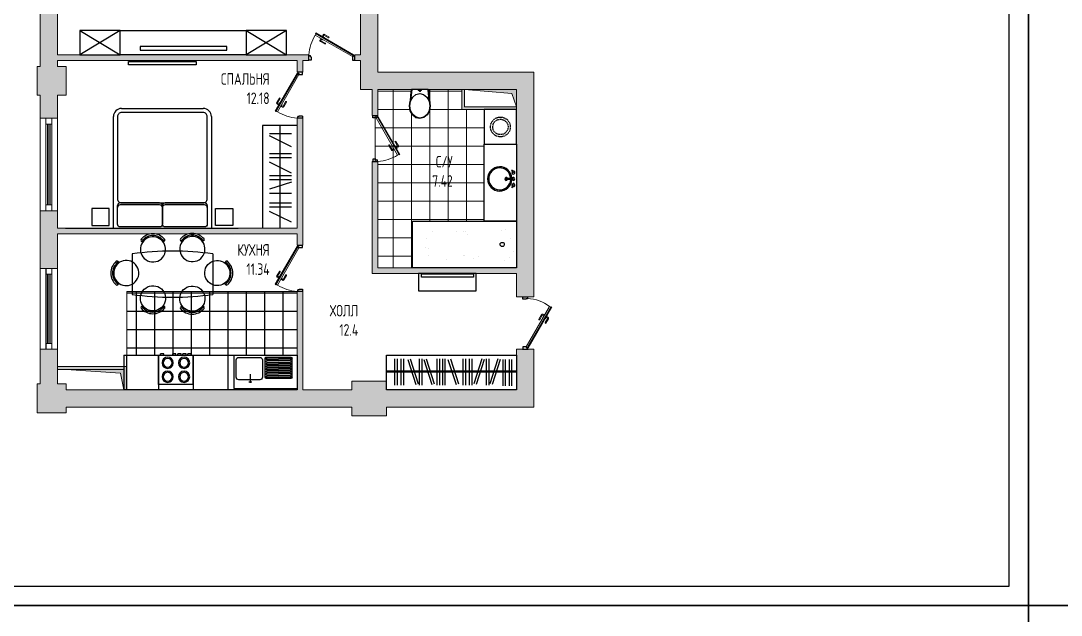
# Model space of a CAD drawing. Header units: millimetres. Extents: x -7516 to 14738, y -3327 to 3625.
# Drawn here: x 3337.7 to 3608, y 3325.3 to 3479.7 of the extents above; entities that cross this region are included whole.
import ezdxf

# ---------------------------------------------------------------- set-up
doc = ezdxf.new("R2010")
doc.units = ezdxf.units.MM
doc.header["$LTSCALE"] = 1.5
doc.linetypes.add('ACAD_ISO02W100', pattern=[15, 12, -3])
for name, color, linetype, lineweight in [('КАНАЛ', 38, 'Continuous', 30), ('новый план', 6, 'Continuous', 30), ('ОКОННЫЕ ПРОЕМЫ', 20, 'Continuous', 30), ('ОКОШКИ', 130, 'Continuous', 30), ('СТЕНЫ', 30, 'Continuous', 30)]:
    doc.layers.add(name, color=color, linetype=linetype, lineweight=lineweight)
for name, color, linetype in [('кафель', 9, 'Continuous'), ('МЕБЕЛЬ ОСНОВ', 7, 'Continuous'), ('Основные тонкие', 7, 'Continuous')]:
    doc.layers.add(name, color=color, linetype=linetype)
doc.styles.add('style1', font='txt.shx', dxfattribs={"width": 0.7, "height": 2.5})
pattern_1 = [(90, (-4037.951, -2029.768), (-4.7625, 0), []), (180, (-4037.951, -2029.768), (-3e-16, -4.7625), [])]

# ---------------------------------------------------------------- blocks, each defined once
blk = doc.blocks.new('дв.внутренние')
at = {"color": 7}
for p, q in [((3645.724, 2613.176), (3645.724, 2612.676)), ((3645.924, 2613.127), (3645.724, 2613.127)), ((3645.724, 2613.127), (3645.724, 2612.725)), ((3645.724, 2612.725), (3645.873, 2612.725)), ((3645.873, 2612.852), (3645.873, 2612.725)), ((3645.874, 2612.852), (3645.924, 2612.852)), ((3645.924, 2612.852), (3645.924, 2613.127)), ((3649.524, 2612.849), (3649.524, 2613.127)), ((3649.574, 2612.849), (3649.524, 2612.849)), ((3649.525, 2613.127), (3649.725, 2613.127)), ((3649.575, 2612.849), (3649.575, 2612.725)), ((3649.724, 2612.725), (3649.575, 2612.725)), ((3649.724, 2613.176), (3649.724, 2612.676)), ((3649.724, 2613.127), (3649.724, 2612.725))]:
    blk.add_line(p, q, dxfattribs=at)
at = {"color": 7, "lineweight": 9}
for p, q in [((3645.832, 2612.665), (3645.866, 2612.725)), ((3645.832, 2612.665), (3649.097, 2610.78)), ((3645.866, 2612.725), (3649.131, 2610.84)), ((3645.874, 2612.72), (3645.94, 2612.834)), ((3645.94, 2612.834), (3649.162, 2610.974)), ((3648.368, 2610.91), (3647.983, 2611.132)), ((3648.403, 2610.981), (3648.023, 2611.2)), ((3648.674, 2611.451), (3648.294, 2611.67)), ((3648.718, 2611.517), (3648.333, 2611.739)), ((3648.365, 2611.171), (3648.377, 2611.192)), ((3648.619, 2611.025), (3648.365, 2611.171)), ((3648.475, 2611.105), (3648.403, 2610.981)), ((3648.543, 2611.065), (3648.469, 2610.937)), ((3648.478, 2611.367), (3648.492, 2611.391)), ((3648.492, 2611.391), (3648.745, 2611.244)), ((3648.603, 2611.327), (3648.674, 2611.451)), ((3648.631, 2611.046), (3648.619, 2611.025)), ((3648.671, 2611.287), (3648.745, 2611.415)), ((3648.671, 2611.287), (3648.705, 2611.346)), ((3648.745, 2611.244), (3648.732, 2611.22)), ((3649.096, 2610.86), (3649.162, 2610.974)), ((3649.131, 2610.84), (3649.097, 2610.78))]:
    blk.add_line(p, q, dxfattribs=at)
at = {"color": 7}
blk.add_circle((3645.895, 2612.8), 0.0212, dxfattribs=at)
at = {"color": 7, "lineweight": 9}
blk.add_arc((3645.753, 2613.045), 3.989, 328.7313, 354.65578, dxfattribs=at)
for centre, major_axis, start_param, end_param in [((3648.003, 2611.166), (-0.0102, 0.0381), 5.497787, 8.63938), ((3648.314, 2611.704), (-0.0102, 0.0381), 5.497787, 8.63938), ((3648.405, 2610.974), (-0.0192, 0.0715), 2.356194, 3.926991), ((3648.681, 2611.452), (-0.0715, -0.0192), 2.356194, 3.926991)]:
    blk.add_ellipse(centre, major_axis=major_axis, ratio=1, start_param=start_param, end_param=end_param, dxfattribs=at)
blk = doc.blocks.new('двери наружные')
at = {"color": 0}
for p, q in [((3657.409, 2612.773), (3657.909, 2612.773)), ((3657.458, 2612.573), (3657.458, 2612.773)), ((3657.458, 2612.773), (3657.859, 2612.773)), ((3657.859, 2612.773), (3657.859, 2612.624)), ((3657.732, 2612.573), (3657.458, 2612.573)), ((3657.732, 2612.624), (3657.859, 2612.624)), ((3657.409, 2608.223), (3657.909, 2608.223)), ((3657.732, 2608.423), (3657.458, 2608.423)), ((3657.458, 2608.423), (3657.458, 2608.223)), ((3657.458, 2608.223), (3657.859, 2608.223)), ((3657.732, 2608.372), (3657.859, 2608.372)), ((3657.859, 2608.223), (3657.859, 2608.372))]:
    blk.add_line(p, q, dxfattribs=at)
at = {"color": 0, "lineweight": 9}
for p, q in [((3657.732, 2612.623), (3657.732, 2612.573)), ((3657.75, 2608.439), (3659.762, 2611.925)), ((3657.919, 2608.331), (3659.956, 2611.859)), ((3659.876, 2611.859), (3659.762, 2611.925)), ((3659.069, 2611.223), (3658.847, 2610.838)), ((3659.135, 2611.179), (3658.915, 2610.798)), ((3659.259, 2611.107), (3659.135, 2611.179)), ((3659.298, 2611.176), (3659.17, 2611.25)), ((3659.195, 2610.996), (3659.341, 2611.25)), ((3659.218, 2610.983), (3659.195, 2610.996)), ((3659.298, 2611.176), (3659.239, 2611.21)), ((3659.341, 2611.25), (3659.365, 2611.236)), ((3659.605, 2610.908), (3659.385, 2610.527)), ((3659.414, 2610.87), (3659.393, 2610.882)), ((3659.56, 2611.123), (3659.414, 2610.87)), ((3659.675, 2610.872), (3659.453, 2610.488)), ((3659.481, 2610.979), (3659.605, 2610.908)), ((3659.52, 2611.048), (3659.648, 2610.974)), ((3659.54, 2611.135), (3659.56, 2611.123)), ((3657.732, 2608.373), (3657.732, 2608.423)), ((3657.864, 2608.373), (3657.75, 2608.439)), ((3657.919, 2608.331), (3657.859, 2608.365))]:
    blk.add_line(p, q, dxfattribs=at)
at = {"color": 0, "lineweight": 0}
for p, q in [((3657.859, 2608.365), (3659.897, 2611.894)), ((3659.897, 2611.894), (3659.956, 2611.859))]:
    blk.add_line(p, q, dxfattribs=at)
at = {"color": 0}
blk.add_circle((3657.784, 2608.394), 0.0212, dxfattribs=at)
at = {"color": 0, "lineweight": 0}
blk.add_arc((3657.741, 2609.364), 3.262, 51.71073, 87.89272, dxfattribs=at)
at = {"color": 0, "lineweight": 9}
for centre, major_axis, start_param, end_param in [((3659.133, 2611.186), (0.0192, -0.0715), 2.356194, 3.926991), ((3659.611, 2610.91), (-0.0715, -0.0192), 2.356194, 3.926991), ((3658.881, 2610.818), (-0.0381, -0.0102), 5.497787, 8.63938), ((3659.419, 2610.507), (-0.0381, -0.0102), 5.497787, 8.63938)]:
    blk.add_ellipse(centre, major_axis=major_axis, ratio=1, start_param=start_param, end_param=end_param, dxfattribs=at)
blk = doc.blocks.new('рпр')
at = {"layer": 'МЕБЕЛЬ ОСНОВ', "color": 7}
for p, q in [((4888.37, 2986.87), (4888.15, 2984.66)), ((4888.41, 2986.97), (4888.22, 2985.01)), ((4888.28, 2985.08), (4888.46, 2986.92)), ((4888.36, 2986.84), (4888.37, 2986.92)), ((4888.37, 2986.92), (4888.41, 2986.97)), ((4888.41, 2986.97), (4888.4, 2986.81)), ((4888.41, 2986.97), (4889.54, 2986.97)), ((4888.41, 2986.97), (4889.54, 2986.97)), ((4888.46, 2986.92), (4888.41, 2986.97)), ((4889.22, 2986.08), (4888.65, 2985.63)), ((4889.88, 2986.24), (4889.22, 2986.08)), ((4889.54, 2986.97), (4890.22, 2986.97)), ((4889.6, 2986.82), (4889.54, 2986.97)), ((4890.16, 2986.82), (4889.6, 2986.82)), ((4889.7, 2986.77), (4889.87, 2986.77)), ((4889.79, 2986.7), (4889.7, 2986.77)), ((4889.87, 2986.77), (4889.73, 2986.77)), ((4889.73, 2986.77), (4890.06, 2986.77)), ((4889.96, 2986.7), (4889.79, 2986.7)), ((4890.55, 2986.07), (4889.88, 2986.24)), ((4890.06, 2986.77), (4889.96, 2986.7)), ((4890.22, 2986.97), (4890.16, 2986.82)), ((4890.22, 2986.97), (4891.33, 2986.97)), ((4891.11, 2985.61), (4890.55, 2986.07)), ((4891.33, 2986.97), (4891.28, 2986.92)), ((4891.28, 2986.92), (4891.47, 2985.08)), ((4891.33, 2986.97), (4891.37, 2986.92)), ((4891.37, 2986.57), (4891.33, 2986.97)), ((4891.37, 2986.92), (4891.4, 2986.62)), ((4891.4, 2986.62), (4891.37, 2986.57)), ((4891.37, 2986.57), (4891.37, 2986.57)), ((4888.2, 2984.98), (4888.06, 2984.13)), ((4888.06, 2984.13), (4888.19, 2983.29)), ((4888.27, 2984.94), (4888.13, 2984.13)), ((4888.13, 2984.13), (4888.26, 2983.32)), ((4888.24, 2985.04), (4888.2, 2984.98)), ((4888.65, 2985.63), (4888.27, 2984.94)), ((4891.48, 2984.92), (4891.11, 2985.61)), ((4891.61, 2984.11), (4891.48, 2984.92)), ((4891.48, 2983.3), (4891.61, 2984.11)), ((4891.55, 2984.95), (4891.51, 2985.03)), ((4891.54, 2983.26), (4891.68, 2984.11)), ((4891.68, 2984.11), (4891.55, 2984.95)), ((4888.19, 2983.29), (4888.58, 2982.57)), ((4888.26, 2983.32), (4888.63, 2982.63)), ((4888.58, 2982.57), (4889.17, 2982.09)), ((4888.63, 2982.63), (4889.19, 2982.17)), ((4889.17, 2982.09), (4889.86, 2981.92)), ((4889.19, 2982.17), (4889.86, 2982)), ((4889.86, 2982), (4890.53, 2982.16)), ((4889.86, 2981.92), (4890.55, 2982.08)), ((4890.53, 2982.16), (4891.09, 2982.61)), ((4890.55, 2982.08), (4891.14, 2982.55)), ((4891.09, 2982.61), (4891.48, 2983.3)), ((4891.14, 2982.55), (4891.54, 2983.26))]:
    blk.add_line(p, q, dxfattribs=at)
at = {"layer": 'МЕБЕЛЬ ОСНОВ', "color": 7, "ltscale": 1.5}
blk.add_lwpolyline([(4891.51, 2985.03), (4891.37, 2986.57)], dxfattribs=at)
blk = doc.blocks.new('ек')
for p, q in [((4938.61, 3632.53), (4938.78, 3632.41)), ((4942.1, 3632.53), (4941.91, 3632.39)), ((4931.49, 3632.32), (4931.76, 3632.12)), ((4931.79, 3632.47), (4931.95, 3632.35)), ((4935.28, 3632.47), (4935.08, 3632.33)), ((4935.62, 3632.35), (4935.31, 3632.12)), ((4938.31, 3632.38), (4938.59, 3632.18)), ((4942.45, 3632.41), (4942.13, 3632.18)), ((4927.31, 3628.47), (4927.45, 3628.28)), ((4927.43, 3628.82), (4927.66, 3628.5)), ((4946.2, 3628.82), (4945.97, 3628.5)), ((4946.32, 3628.47), (4946.18, 3628.28)), ((4927.31, 3624.98), (4927.42, 3625.14)), ((4927.45, 3624.68), (4927.66, 3624.95)), ((4946.17, 3624.68), (4945.97, 3624.95)), ((4946.32, 3624.98), (4946.2, 3625.14)), ((4931.49, 3620.89), (4931.76, 3621.09)), ((4931.79, 3620.74), (4931.95, 3620.86)), ((4935.28, 3620.74), (4935.08, 3620.88)), ((4935.62, 3620.86), (4935.31, 3621.09)), ((4938.31, 3620.83), (4938.59, 3621.03)), ((4938.61, 3620.68), (4938.78, 3620.8)), ((4942.1, 3620.68), (4941.91, 3620.82)), ((4942.45, 3620.81), (4942.13, 3621.03))]:
    blk.add_line(p, q)
for points in [[(4935.01, 3629.22, 2.852439), (4932.29, 3629.06, 0.350569), (4935.01, 3629.22)], [(4941.84, 3629.28, 2.852439), (4939.12, 3629.12, 0.350569), (4941.84, 3629.28)], [(4930.55, 3628.2, 2.852439), (4930.71, 3625.48, 0.350569), (4930.55, 3628.2)], [(4943.07, 3628.2, -2.852439), (4942.91, 3625.48, -0.350569), (4943.07, 3628.2)], [(4935.01, 3623.99, -2.852439), (4932.29, 3624.15, -0.350569), (4935.01, 3623.99)], [(4941.84, 3623.93, -2.852439), (4939.12, 3624.09, -0.350569), (4941.84, 3623.93)]]:
    blk.add_lwpolyline(points, format="xyb")
for points in [[(4929.94, 3630.05), (4929.94, 3623.05)], [(4943.94, 3630.05), (4943.94, 3623.05)]]:
    blk.add_lwpolyline(points)
for centre, radius, start, end in [((4931.64, 3632.45), 0.2, 139.7271, 219.8242), ((4933.53, 3630.85), 2.68, 40.2729, 139.7271), ((4933.53, 3630.85), 2.38, 40.0936, 139.9064), ((4935.22, 3632.39), 0.409, 354.1192, 27.9442), ((4938.47, 3632.51), 0.2, 139.7271, 219.8242), ((4940.36, 3630.91), 2.68, 40.2729, 139.7271), ((4940.36, 3630.91), 2.38, 40.0936, 139.9064), ((4942.04, 3632.45), 0.409, 354.1192, 27.9442), ((4931.56, 3632.51), 0.2, 248.872, 319.9064), ((4935.51, 3632.51), 0.2, 220.0936, 305.6519), ((4938.38, 3632.57), 0.2, 248.872, 319.9064), ((4942.33, 3632.57), 0.2, 220.0936, 305.6519), ((4936.94, 3581.3), 49.25, 81.8288, 98.1712), ((4928.93, 3626.73), 2.68, 130.2729, 229.7271), ((4928.93, 3626.73), 2.38, 130.0936, 229.9064), ((4927.39, 3628.41), 0.409, 84.1192, 117.9442), ((4927.26, 3628.7), 0.2, 310.0936, 35.6519), ((4946.36, 3628.7), 0.2, 144.3481, 229.9064), ((4946.24, 3628.41), 0.409, 62.0558, 95.8808), ((4944.7, 3626.73), 2.38, 310.0936, 49.9064), ((4944.7, 3626.73), 2.68, 310.2729, 49.7271), ((4927.32, 3624.83), 0.2, 229.7271, 309.8242), ((4927.26, 3624.75), 0.2, 338.872, 49.9064), ((4946.36, 3624.75), 0.2, 130.0936, 201.128), ((4946.3, 3624.83), 0.2, 230.1758, 310.2729), ((4936.94, 3671.8), 49.25, 261.8288, 278.1712), ((4931.64, 3620.76), 0.2, 140.1758, 220.2729), ((4931.56, 3620.7), 0.2, 40.0936, 111.128), ((4933.53, 3622.37), 2.68, 220.2729, 319.7271), ((4933.53, 3622.37), 2.38, 220.0936, 319.9064), ((4935.51, 3620.7), 0.2, 54.3481, 139.9064), ((4935.22, 3620.82), 0.409, 332.0558, 5.8808), ((4938.47, 3620.7), 0.2, 140.1758, 220.2729), ((4938.38, 3620.64), 0.2, 40.0936, 111.128), ((4940.36, 3622.31), 2.68, 220.2729, 319.7271), ((4940.36, 3622.31), 2.38, 220.0936, 319.9064), ((4942.33, 3620.64), 0.2, 54.3481, 139.9064), ((4942.04, 3620.76), 0.409, 332.0558, 5.8808)]:
    blk.add_arc(centre, radius, start, end)
blk = doc.blocks.new('РОРНОО')
for p, q in [((5095.44, 3569.74), (5089.44, 3569.74)), ((5089.44, 3569.74), (5089.44, 3539.74)), ((5095.44, 3569.74), (5089.64, 3569.74)), ((5089.64, 3558.77), (5089.64, 3569.74)), ((5095.44, 3539.74), (5095.44, 3569.74)), ((5095.44, 3558.77), (5095.44, 3569.74)), ((5091.38, 3568.67), (5091.38, 3564.41)), ((5091.54, 3566.54), (5091.54, 3568.55)), ((5091.58, 3568.87), (5094.88, 3568.87)), ((5091.84, 3566.54), (5091.84, 3568.55)), ((5091.98, 3566.54), (5091.98, 3568.55)), ((5092.28, 3566.54), (5092.28, 3568.55)), ((5092.42, 3566.54), (5092.42, 3568.55)), ((5092.72, 3566.54), (5092.72, 3568.55)), ((5092.86, 3566.54), (5092.86, 3568.55)), ((5093.16, 3566.54), (5093.16, 3568.55)), ((5093.3, 3566.54), (5093.3, 3568.55)), ((5093.6, 3566.54), (5093.6, 3568.55)), ((5093.74, 3566.54), (5093.74, 3568.55)), ((5094.04, 3566.54), (5094.04, 3568.55)), ((5094.18, 3566.54), (5094.18, 3568.55)), ((5094.48, 3566.54), (5094.48, 3568.55)), ((5094.62, 3566.54), (5094.62, 3568.55)), ((5094.92, 3566.54), (5094.92, 3568.55)), ((5095.08, 3564.41), (5095.08, 3568.67)), ((5091.54, 3566.54), (5091.54, 3564.53)), ((5091.84, 3566.54), (5091.84, 3564.53)), ((5091.98, 3566.54), (5091.98, 3564.53)), ((5092.28, 3566.54), (5092.28, 3564.53)), ((5092.42, 3566.54), (5092.42, 3564.53)), ((5092.72, 3566.54), (5092.72, 3564.53)), ((5092.86, 3566.54), (5092.86, 3564.53)), ((5093.16, 3566.54), (5093.16, 3564.53)), ((5093.3, 3566.54), (5093.3, 3564.53)), ((5093.6, 3566.54), (5093.6, 3564.53)), ((5093.74, 3566.54), (5093.74, 3564.53)), ((5094.04, 3566.54), (5094.04, 3564.53)), ((5094.18, 3566.54), (5094.18, 3564.53)), ((5094.48, 3566.54), (5094.48, 3564.53)), ((5094.62, 3566.54), (5094.62, 3564.53)), ((5094.92, 3566.54), (5094.92, 3564.53)), ((5091.58, 3564.21), (5094.88, 3564.21)), ((5091.16, 3563.29), (5091.16, 3559.62)), ((5094.61, 3563.72), (5091.59, 3563.72)), ((5095.04, 3559.62), (5095.04, 3563.29)), ((5095.44, 3558.77), (5089.64, 3558.77)), ((5091.59, 3559.19), (5094.61, 3559.19)), ((5095.44, 3557.74), (5089.44, 3557.74)), ((5095.44, 3551.74), (5089.44, 3551.74)), ((5090.32, 3551.74), (5090.32, 3545.74)), ((5090.32, 3551.74), (5095.44, 3551.74)), ((5095.44, 3551.37), (5095.66, 3551.37)), ((5095.44, 3550.8), (5095.66, 3550.8)), ((5095.44, 3550.5), (5095.66, 3550.5)), ((5095.44, 3549.93), (5095.66, 3549.93)), ((5095.44, 3549.63), (5095.66, 3549.63)), ((5095.44, 3549.63), (5095.66, 3549.63)), ((5095.66, 3551.37), (5095.66, 3550.8)), ((5095.66, 3550.5), (5095.66, 3549.93)), ((5095.66, 3549.63), (5095.66, 3549.07)), ((5095.66, 3549.63), (5095.66, 3549.07)), ((5095.44, 3549.07), (5095.66, 3549.07)), ((5095.44, 3549.07), (5095.66, 3549.07)), ((5095.44, 3548.76), (5095.66, 3548.76)), ((5095.44, 3548.2), (5095.66, 3548.2)), ((5095.66, 3548.76), (5095.66, 3548.2)), ((5095.44, 3546.66), (5095.66, 3546.66)), ((5095.44, 3546.1), (5095.66, 3546.1)), ((5095.66, 3546.66), (5095.66, 3546.1)), ((5095.44, 3545.74), (5089.44, 3545.74)), ((5090.32, 3545.74), (5095.44, 3545.74)), ((5095.44, 3539.74), (5089.44, 3539.74))]:
    blk.add_line(p, q)
at = {"ltscale": 0.6}
for p, q in [((5090.62, 3561.64), (5092.14, 3561.64)), ((5090.82, 3561.39), (5090.82, 3561.89))]:
    blk.add_line(p, q, dxfattribs=at)
for centre, radius in [((5091.68, 3550.17), 0.974), ((5091.68, 3550.17), 0.774), ((5094.1, 3550.17), 0.974), ((5094.1, 3550.17), 0.774), ((5091.68, 3547.31), 0.974), ((5091.68, 3547.31), 0.774), ((5094.1, 3547.31), 0.974), ((5094.1, 3547.31), 0.774)]:
    blk.add_circle(centre, radius)
for centre, radius, start, end in [((5091.58, 3568.67), 0.2, 90, 180), ((5091.74, 3568.55), 0.2, 104.4903, 180), ((5091.64, 3568.55), 0.2, 0, 75.5097), ((5092.18, 3568.55), 0.2, 104.4903, 180), ((5092.08, 3568.55), 0.2, 0, 75.5097), ((5092.62, 3568.55), 0.2, 104.4903, 180), ((5092.52, 3568.55), 0.2, 0, 75.5097), ((5093.06, 3568.55), 0.2, 104.4903, 180), ((5092.96, 3568.55), 0.2, 0, 75.5097), ((5093.5, 3568.55), 0.2, 104.4903, 180), ((5093.4, 3568.55), 0.2, 0, 75.5097), ((5093.94, 3568.55), 0.2, 104.4903, 180), ((5093.84, 3568.55), 0.2, 0, 75.5097), ((5094.38, 3568.55), 0.2, 104.4903, 180), ((5094.28, 3568.55), 0.2, 0, 75.5097), ((5094.82, 3568.55), 0.2, 104.4903, 180), ((5094.72, 3568.55), 0.2, 0, 75.5097), ((5094.88, 3568.67), 0.2, 0, 90), ((5091.58, 3564.41), 0.2, 180, 270), ((5091.74, 3564.53), 0.2, 180, 255.5097), ((5091.64, 3564.53), 0.2, 284.4903, 0), ((5092.18, 3564.53), 0.2, 180, 255.5097), ((5092.08, 3564.53), 0.2, 284.4903, 0), ((5092.62, 3564.53), 0.2, 180, 255.5097), ((5092.52, 3564.53), 0.2, 284.4903, 0), ((5093.06, 3564.53), 0.2, 180, 255.5097), ((5092.96, 3564.53), 0.2, 284.4903, 0), ((5093.5, 3564.53), 0.2, 180, 255.5097), ((5093.4, 3564.53), 0.2, 284.4903, 0), ((5093.94, 3564.53), 0.2, 180, 255.5097), ((5093.84, 3564.53), 0.2, 284.4903, 0), ((5094.38, 3564.53), 0.2, 180, 255.5097), ((5094.28, 3564.53), 0.2, 284.4903, 0), ((5094.82, 3564.53), 0.2, 180, 255.5097), ((5094.72, 3564.53), 0.2, 284.4903, 0), ((5094.88, 3564.41), 0.2, 270, 0), ((5091.59, 3563.29), 0.432, 90, 180), ((5094.61, 3563.29), 0.432, 0, 90), ((5091.59, 3559.62), 0.432, 180, 270), ((5094.61, 3559.62), 0.432, 270, 0)]:
    blk.add_arc(centre, radius, start, end)

msp = doc.modelspace()

# ---------------------------------------------------------------- hatches: boundary and pattern name
at = {"layer": 'КАНАЛ', "ltscale": 1.5, "true_color": 0x939598}
h = msp.add_hatch(color=252, dxfattribs=at)
h.dxf.hatch_style = 1
h.paths.add_polyline_path([(3466.5, 3457.36), (3453, 3457.36), (3453, 3461.86), (3452.25, 3461.86), (3452.25, 3456.61), (3466.5, 3456.61)])
at = {"layer": 'КАНАЛ', "ltscale": 1.5, "true_color": 0x000000}
h = msp.add_hatch(color=18, dxfattribs=at)
h.dxf.hatch_style = 1
h.paths.add_polyline_path([(3465.24, 3460.77), (3466.5, 3457.36), (3466.5, 3461.86), (3453, 3461.86)])
at = {"layer": 'КАНАЛ', "ltscale": 1.5, "true_color": 0x939598}
h = msp.add_hatch(color=252, dxfattribs=at)
h.dxf.hatch_style = 1
h.paths.add_polyline_path([(3365.25, 3389.86), (3347.25, 3389.86), (3347.25, 3389.11), (3347.48, 3389.11), (3364.5, 3389.11), (3364.5, 3383.86), (3365.25, 3383.86)])
at = {"layer": 'КАНАЛ', "ltscale": 1.5, "true_color": 0x000000}
h = msp.add_hatch(color=18, dxfattribs=at)
h.dxf.hatch_style = 1
h.paths.add_polyline_path([(3364.5, 3389.11), (3349.5, 3389.11), (3363.59, 3388.12), (3364.5, 3383.86)])
at = {"layer": 'кафель', "lineweight": 5, "ltscale": 1.5, "true_color": 0x939598}
h = msp.add_hatch(dxfattribs=at)
h.set_pattern_fill('ANSI37', color=252, scale=1.5, angle=45)
h.set_pattern_definition(pattern_1)
h.paths.add_polyline_path([(3458.1, 3456.61), (3452.25, 3456.61), (3452.25, 3461.86), (3443.58, 3461.86), (3443.57, 3461.86), (3443.63, 3461.79), (3443.64, 3461.69), (3443.97, 3458.39), (3444.1, 3457.6), (3443.9, 3456.34), (3443.32, 3455.26), (3442.44, 3454.54), (3441.4, 3454.28), (3440.36, 3454.52), (3439.47, 3455.23), (3438.88, 3456.3), (3438.67, 3457.56), (3438.87, 3458.83), (3438.93, 3458.95), (3439.14, 3461.25), (3439.08, 3461.33), (3439.14, 3461.86), (3430.5, 3461.86), (3430.5, 3455.11), (3430.35, 3455.11), (3430.35, 3454.51), (3429.75, 3454.51), (3429.75, 3443.71), (3430.35, 3443.71), (3430.35, 3443.11), (3430.5, 3443.11), (3430.5, 3443.11), (3430.5, 3415.51), (3439.5, 3415.51), (3439.5, 3427.67), (3458.1, 3427.66), (3458.1, 3447.61), (3458.1, 3447.61)])
at = {"layer": 'МЕБЕЛЬ ОСНОВ', "ltscale": 1.5, "true_color": 0x939598}
h = msp.add_hatch(dxfattribs=at)
h.set_pattern_fill('ANSI37', color=252, scale=1.5, angle=45)
h.set_pattern_definition(pattern_1)
h.paths.add_polyline_path([(3409.5, 3392.86), (3409.5, 3409.36), (3365.25, 3409.36), (3365.25, 3392.86)])
at = {"layer": 'ОКОННЫЕ ПРОЕМЫ', "lineweight": 20, "ltscale": 1.5, "true_color": 0x939598}
h = msp.add_hatch(color=252, dxfattribs=at)
h.dxf.hatch_style = 1
h.paths.add_polyline_path([(3355.5, 3550.36), (3349.5, 3550.36), (3342, 3550.36), (3342, 3542.86), (3342.75, 3542.86), (3342.75, 3467.86), (3342, 3467.86), (3342, 3460.36), (3342.75, 3460.36), (3342.75, 3454.36), (3347.25, 3454.36), (3347.25, 3460.36), (3349.5, 3460.36), (3349.5, 3467.86), (3347.25, 3467.86), (3347.25, 3469.36), (3409.5, 3469.36), (3409.5, 3466.36), (3411, 3466.36), (3411, 3469.36), (3412.51, 3469.36), (3412.51, 3470.86), (3347.25, 3470.86), (3347.25, 3542.86), (3349.5, 3542.86), (3349.5, 3545.86), (3355.5, 3545.86)])
h.paths.add_polyline_path([(3385.5, 3550.36), (3378, 3550.36), (3378, 3545.86), (3385.5, 3545.86)], flags=17)
h.paths.add_polyline_path([(3430.5, 3568.36), (3426, 3568.36), (3426, 3565.36), (3426, 3550.36), (3420, 3550.36), (3420, 3545.86), (3426, 3545.86), (3426, 3470.86), (3424.5, 3470.86), (3424.5, 3469.36), (3426, 3469.36), (3426, 3461.86), (3429, 3461.86), (3429, 3455.11), (3430.5, 3455.11), (3430.5, 3461.86), (3466.5, 3461.86), (3466.5, 3415.51), (3430.5, 3415.51), (3430.5, 3443.11), (3429, 3443.11), (3429, 3414.01), (3466.5, 3414.01), (3466.5, 3408.01), (3471, 3408.01), (3471, 3466.36), (3430.5, 3466.36)])
h.paths.add_polyline_path([(3411, 3454.36), (3409.5, 3454.36), (3409.5, 3425.86), (3347.25, 3425.86), (3347.25, 3430.36), (3342.75, 3430.36), (3342.75, 3415.36), (3347.25, 3415.36), (3347.25, 3424.36), (3409.5, 3424.36), (3409.5, 3421.36), (3411, 3421.36)])
h.paths.add_polyline_path([(3471, 3394.36), (3466.5, 3394.36), (3466.5, 3383.86), (3432.75, 3383.86), (3432.75, 3386.11), (3423.75, 3386.11), (3423.75, 3383.86), (3411, 3383.86), (3411, 3409.36), (3409.5, 3409.36), (3409.5, 3383.86), (3349.5, 3383.86), (3349.5, 3385.36), (3347.25, 3385.36), (3347.25, 3394.36), (3342.75, 3394.36), (3342.75, 3385.36), (3342, 3385.36), (3342, 3377.86), (3349.5, 3377.86), (3349.5, 3379.36), (3423.75, 3379.36), (3423.75, 3377.11), (3432.75, 3377.11), (3432.75, 3379.36), (3471, 3379.36)])

# ---------------------------------------------------------------- linework, layer by layer
for p, q in [((3363.9, 3456.93), (3385.09, 3456.93)), ((3361.76, 3425.86), (3361.76, 3454.79)), ((3387.23, 3454.79), (3387.23, 3425.86)), ((3400.5, 3452.46), (3400.5, 3425.86)), ((3409.5, 3452.46), (3400.5, 3452.46)), ((3405, 3452.46), (3405, 3425.86)), ((3408.02, 3450.36), (3402.33, 3450.36)), ((3408.02, 3446.94), (3402.33, 3449.77)), ((3408.02, 3445.14), (3402.33, 3445.14)), ((3408.02, 3444.1), (3402.33, 3444.1)), ((3408.02, 3440.15), (3402.33, 3442.98)), ((3408.02, 3439.43), (3402.33, 3439.43)), ((3408.02, 3438.4), (3402.33, 3438.4)), ((3408.02, 3437.74), (3402.33, 3435.96)), ((3408.02, 3434.84), (3402.33, 3434.84)), ((3408.02, 3432.34), (3402.33, 3432.34)), ((3408.02, 3431.3), (3402.33, 3431.3)), ((3408.02, 3427.35), (3402.33, 3430.18)), ((3349.31, 3425.86), (3394.15, 3425.86)), ((3434.81, 3391.87), (3434.81, 3385.01)), ((3435.47, 3391.87), (3435.47, 3385.01)), ((3436.44, 3391.87), (3436.44, 3385.01)), ((3437.11, 3391.87), (3437.11, 3385.01)), ((3438.27, 3391.7), (3440.35, 3385.18)), ((3438.9, 3391.91), (3440.98, 3385.38)), ((3441.24, 3391.87), (3441.24, 3385.01)), ((3441.91, 3391.87), (3441.91, 3385.01)), ((3442.41, 3391.7), (3444.49, 3385.18)), ((3443.04, 3391.91), (3445.12, 3385.38)), ((3445.81, 3391.87), (3445.81, 3385.01)), ((3446.47, 3391.87), (3446.47, 3385.01)), ((3447.23, 3391.87), (3447.23, 3385.01)), ((3447.89, 3391.87), (3447.89, 3385.01)), ((3448.69, 3391.7), (3450.78, 3385.18)), ((3449.33, 3391.91), (3451.41, 3385.38)), ((3452.54, 3391.87), (3452.54, 3385.01)), ((3453.21, 3391.87), (3453.21, 3385.01)), ((3454.18, 3391.87), (3454.18, 3385.01)), ((3454.84, 3391.87), (3454.84, 3385.01)), ((3457.49, 3391.91), (3455.41, 3385.38)), ((3458.13, 3391.7), (3456.04, 3385.18)), ((3458.62, 3391.87), (3458.62, 3385.01)), ((3459.29, 3391.87), (3459.29, 3385.01)), ((3461.63, 3391.91), (3459.55, 3385.38)), ((3462.27, 3391.7), (3460.18, 3385.18)), ((3462.92, 3391.67), (3462.92, 3384.82)), ((3463.58, 3391.67), (3463.58, 3384.82)), ((3464.56, 3391.67), (3464.56, 3384.82)), ((3465.22, 3391.67), (3465.22, 3384.82)), ((3466.5, 3388.65), (3432.75, 3388.65)), ((3432.75, 3388.46), (3466.5, 3388.46))]:
    msp.add_line(p, q)
at = {"color": 252, "lineweight": 0, "true_color": 0x939598}
for p, q in [((3344.25, 3430.36), (3344.25, 3452.86)), ((3344.63, 3431.86), (3344.63, 3452.86)), ((3345, 3431.86), (3345, 3452.86)), ((3345.38, 3431.86), (3345.38, 3452.86)), ((3345.75, 3430.36), (3345.75, 3452.86)), ((3344.25, 3394.36), (3344.25, 3413.86)), ((3344.63, 3395.86), (3344.63, 3413.86)), ((3345.01, 3395.86), (3345.01, 3413.86)), ((3345.38, 3395.86), (3345.38, 3413.86)), ((3345.75, 3394.36), (3345.75, 3413.86))]:
    msp.add_line(p, q, dxfattribs=at)
at = {"color": 18, "true_color": 0x000000}
for points in [[(3178.98, 3327.78), (3599.48, 3327.78), (3599.48, 3624.78), (3178.98, 3624.78)], [(3599.48, 3327.78), (4019.98, 3327.78), (4019.98, 3624.78), (3599.48, 3624.78)], [(3178.98, 3030.78), (3599.48, 3030.78), (3599.48, 3327.78), (3178.98, 3327.78)], [(3599.48, 3030.78), (4019.98, 3030.78), (4019.98, 3327.78), (3599.48, 3327.78)]]:
    msp.add_lwpolyline(points, close=True, dxfattribs=at)
at = {"color": 252, "lineweight": 0, "true_color": 0x939598}
for points in [[(3345.75, 3454.36), (3345.75, 3452.86), (3344.25, 3452.86), (3344.25, 3454.36)], [(3345.75, 3431.86), (3345.75, 3430.36), (3344.25, 3430.36), (3344.25, 3431.86)], [(3345.75, 3415.36), (3345.75, 3413.86), (3344.25, 3413.86), (3344.25, 3415.36)], [(3345.76, 3395.86), (3345.76, 3394.36), (3344.26, 3394.36), (3344.26, 3395.86)]]:
    msp.add_lwpolyline(points, close=True, dxfattribs=at)
msp.add_lwpolyline([(3362.83, 3454.79), (3362.83, 3433.45, 0.414214), (3363.9, 3432.38), (3385.09, 3432.38, 0.414214), (3386.16, 3433.45), (3386.16, 3454.79, 0.414214), (3385.09, 3455.86), (3363.9, 3455.86, 0.414214)], format="xyb", close=True)
for points in [[(3386.16, 3431.67, 0.414214), (3385.45, 3432.38), (3375.21, 3432.38, 0.414214), (3374.49, 3431.67, 0.414214), (3373.78, 3432.38), (3363.54, 3432.38, 0.414214), (3362.83, 3431.67)], [(3386.16, 3431.15, 0.414214), (3385.45, 3431.86), (3375.21, 3431.86, 0.414214), (3374.49, 3431.15, 0.414214), (3373.78, 3431.86), (3363.54, 3431.86, 0.414214), (3362.83, 3431.15)]]:
    msp.add_lwpolyline(points, format="xyb")
for points in [[(3374.49, 3426.86), (3374.49, 3431.95)], [(3456, 3409.51), (3456, 3414.01), (3441, 3414.01), (3441, 3409.51)], [(3432.75, 3392.86), (3466.5, 3392.86), (3466.5, 3383.86), (3432.75, 3383.86)]]:
    msp.add_lwpolyline(points, close=True)
for centre, start, end in [((3363.9, 3454.79), 90, 180), ((3385.09, 3454.79), 0, 90)]:
    msp.add_arc(centre, 2.14, start, end)
at = {"layer": 'КАНАЛ', "color": 252, "lineweight": 20, "ltscale": 1.5, "true_color": 0x939598}
for points in [[(3452.25, 3461.86), (3452.25, 3456.61), (3466.5, 3456.61), (3466.5, 3457.36), (3453, 3457.36), (3453, 3461.86), (3452.25, 3461.86)], [(3347.25, 3389.11), (3347.25, 3389.86), (3365.25, 3389.86), (3365.25, 3383.86), (3364.5, 3383.86), (3364.5, 3389.11), (3347.48, 3389.11), (3347.25, 3389.11)]]:
    msp.add_lwpolyline(points, dxfattribs=at)
at = {"layer": 'КАНАЛ', "color": 18, "lineweight": 15, "ltscale": 1.5, "true_color": 0x000000}
msp.add_lwpolyline([(3453, 3461.86), (3465.24, 3460.77), (3466.5, 3457.36), (3466.5, 3461.86), (3453, 3461.86)], dxfattribs=at)
at = {"layer": 'КАНАЛ', "color": 18, "lineweight": 20, "ltscale": 1.5, "true_color": 0x000000}
msp.add_lwpolyline([(3349.5, 3389.11), (3363.59, 3388.12), (3364.5, 3383.86), (3364.5, 3389.11), (3349.5, 3389.11)], dxfattribs=at)
at = {"layer": 'кафель', "color": 252, "lineweight": 5, "ltscale": 1.5, "true_color": 0x939598}
for points in [[(3429.75, 3443.11), (3429.75, 3455.11), (3430.5, 3455.11), (3430.5, 3461.86), (3466.5, 3461.86), (3466.5, 3415.51), (3430.5, 3415.51), (3430.5, 3443.11), (3429.75, 3443.11)], [(3409.5, 3409.36), (3386.03, 3409.36), (3365.25, 3409.36), (3365.25, 3383.86), (3409.5, 3383.86), (3409.5, 3409.36)]]:
    msp.add_lwpolyline(points, dxfattribs=at)
at = {"layer": 'МЕБЕЛЬ ОСНОВ', "ltscale": 1.5}
for points in [[(3363.52, 3477.16), (3353.02, 3470.86)], [(3353.02, 3477.16), (3363.52, 3470.86)], [(3363.52, 3475.5), (3363.52, 3477.16), (3353.02, 3477.16), (3353.02, 3470.86), (3363.52, 3470.86), (3363.52, 3475.5)], [(3406.74, 3477.16), (3396.24, 3470.86)], [(3406.74, 3475.5), (3406.74, 3477.16), (3396.24, 3477.16), (3396.24, 3470.86), (3406.74, 3470.86), (3406.74, 3475.5)], [(3396.24, 3477.16), (3406.74, 3470.86)], [(3368.71, 3472.97), (3368.71, 3472.07), (3391.21, 3472.07), (3391.21, 3472.97), (3368.71, 3472.97)], [(3365.72, 3468.22), (3365.72, 3469.12), (3383.27, 3469.12), (3383.27, 3468.22), (3365.72, 3468.22)], [(3360.68, 3430.97), (3356.18, 3430.97), (3356.18, 3426.47), (3360.68, 3426.47), (3360.68, 3430.97)], [(3388.31, 3430.97), (3392.81, 3430.97), (3392.81, 3426.47), (3388.31, 3426.47), (3388.31, 3430.97)], [(3365.25, 3383.86), (3365.25, 3392.86)], [(3466.5, 3392.86), (3466.5, 3383.86)]]:
    msp.add_lwpolyline(points, dxfattribs=at)
for points in [[(3396.24, 3477.16), (3396.24, 3470.86), (3363.52, 3470.86), (3363.52, 3477.16)], [(3466.5, 3456.61), (3458.1, 3456.61), (3458.1, 3447.61), (3466.5, 3447.61)], [(3466.5, 3415.51), (3439.5, 3415.51), (3439.5, 3427.67), (3466.5, 3427.66)], [(3441.8, 3413.96), (3455.31, 3413.96), (3455.31, 3413.12), (3441.8, 3413.12)]]:
    msp.add_lwpolyline(points, close=True, dxfattribs=at)
at = {"layer": 'МЕБЕЛЬ ОСНОВ', "ltscale": 5}
msp.add_lwpolyline([(3466.5, 3447.61), (3466.5, 3427.66), (3458.1, 3427.66), (3458.1, 3447.61)], close=True, dxfattribs=at)
for points in [[(3463.81, 3438.79), (3465.7, 3438.79)], [(3465.7, 3438.44), (3463.81, 3438.44)]]:
    msp.add_lwpolyline(points, dxfattribs=at)
at = {"layer": 'МЕБЕЛЬ ОСНОВ', "ltscale": 1.5}
msp.add_lwpolyline([(3386.16, 3431.67), (3386.16, 3426.86, -0.414214), (3385.45, 3426.14), (3375.21, 3426.14, -0.414214), (3374.49, 3426.86, -0.414214), (3373.78, 3426.14), (3363.54, 3426.14, -0.414214), (3362.83, 3426.86), (3362.83, 3431.67)], format="xyb", dxfattribs=at)
at = {"layer": 'МЕБЕЛЬ ОСНОВ', "ltscale": 600, "const_width": 0.00143}
for points in [[(3442.78, 3421.49), (3442.82, 3421.04), (3442.97, 3420.16), (3443.17, 3419.48), (3443.44, 3418.95), (3443.76, 3418.55), (3444.12, 3418.28), (3444.5, 3418.09), (3444.89, 3417.95), (3445.29, 3417.84), (3445.72, 3417.77), (3446.16, 3417.72), (3446.64, 3417.69), (3447.14, 3417.69), (3447.67, 3417.71), (3448.23, 3417.75), (3448.82, 3417.81), (3449.44, 3417.87), (3450.09, 3417.93), (3450.76, 3417.99), (3451.46, 3418.05), (3452.17, 3418.08), (3452.9, 3418.09), (3453.64, 3418.08), (3454.39, 3418.03), (3455.15, 3417.95), (3455.91, 3417.85), (3456.65, 3417.74), (3457.37, 3417.62), (3458.06, 3417.5), (3458.71, 3417.38), (3459.31, 3417.28), (3459.88, 3417.19), (3461.26, 3417.15), (3461.71, 3417.11), (3462.16, 3417.11), (3462.58, 3417.15), (3462.99, 3417.24), (3463.4, 3417.37), (3463.8, 3417.56), (3464.22, 3417.8), (3464.64, 3418.15), (3465.03, 3418.61), (3465.39, 3419.23), (3465.68, 3420), (3465.91, 3420.98), (3465.97, 3421.58), (3465.91, 3422.1), (3465.68, 3423.07), (3465.39, 3423.85), (3465.03, 3424.46), (3464.64, 3424.93), (3464.22, 3425.27), (3463.8, 3425.52), (3463.4, 3425.71), (3462.99, 3425.84), (3462.58, 3425.92), (3462.16, 3425.96), (3461.71, 3425.96), (3461.26, 3425.93), (3459.87, 3425.85), (3459.31, 3425.77), (3458.71, 3425.66), (3458.06, 3425.54), (3457.37, 3425.42), (3456.65, 3425.3), (3455.91, 3425.19), (3455.15, 3425.09), (3454.39, 3425.01), (3453.64, 3424.96), (3452.9, 3424.95), (3452.17, 3424.96), (3451.46, 3425), (3450.76, 3425.05), (3450.09, 3425.11), (3449.44, 3425.17), (3448.82, 3425.24), (3448.23, 3425.29), (3447.67, 3425.33), (3447.14, 3425.35), (3446.64, 3425.35), (3446.16, 3425.32), (3445.72, 3425.27), (3445.29, 3425.2), (3444.89, 3425.09), (3444.5, 3424.95), (3444.12, 3424.76), (3443.76, 3424.49), (3443.44, 3424.09), (3443.17, 3423.56), (3442.97, 3422.88), (3442.82, 3422)], [(3443.49, 3421.55), (3443.53, 3421.13), (3443.66, 3420.33), (3443.84, 3419.74), (3444.04, 3419.34), (3444.26, 3419.07), (3444.5, 3418.89), (3444.78, 3418.75), (3445.1, 3418.63), (3445.44, 3418.54), (3445.82, 3418.47), (3446.22, 3418.43), (3446.65, 3418.41), (3447.12, 3418.41), (3447.63, 3418.43), (3448.17, 3418.46), (3448.75, 3418.52), (3449.37, 3418.58), (3450.02, 3418.64), (3450.7, 3418.71), (3451.41, 3418.76), (3452.15, 3418.79), (3452.9, 3418.81), (3453.67, 3418.79), (3454.45, 3418.74), (3455.23, 3418.66), (3456.01, 3418.56), (3456.76, 3418.45), (3457.49, 3418.32), (3458.19, 3418.2), (3458.83, 3418.08), (3459.43, 3417.98), (3459.94, 3417.9), (3461.3, 3417.86), (3461.74, 3417.83), (3462.12, 3417.83), (3462.47, 3417.86), (3462.81, 3417.93), (3463.14, 3418.04), (3463.47, 3418.19), (3463.81, 3418.39), (3464.13, 3418.66), (3464.45, 3419.03), (3464.74, 3419.53), (3465, 3420.21), (3465.21, 3421.1), (3465.26, 3421.58), (3465.21, 3421.98), (3465, 3422.86), (3464.74, 3423.54), (3464.45, 3424.05), (3464.13, 3424.42), (3463.81, 3424.69), (3463.47, 3424.89), (3463.14, 3425.04), (3462.81, 3425.15), (3462.47, 3425.22), (3462.12, 3425.25), (3461.74, 3425.25), (3461.3, 3425.22), (3459.95, 3425.14), (3459.43, 3425.06), (3458.83, 3424.96), (3458.19, 3424.84), (3457.49, 3424.72), (3456.76, 3424.6), (3456.01, 3424.48), (3455.23, 3424.38), (3454.45, 3424.3), (3453.67, 3424.25), (3452.9, 3424.23), (3452.15, 3424.25), (3451.41, 3424.28), (3450.7, 3424.33), (3450.02, 3424.4), (3449.37, 3424.46), (3448.75, 3424.52), (3448.17, 3424.58), (3447.63, 3424.61), (3447.12, 3424.63), (3446.65, 3424.63), (3446.22, 3424.61), (3445.82, 3424.57), (3445.44, 3424.5), (3445.1, 3424.41), (3444.78, 3424.3), (3444.5, 3424.16), (3444.26, 3423.97), (3444.04, 3423.7), (3443.84, 3423.3), (3443.66, 3422.71), (3443.53, 3421.91)]]:
    msp.add_lwpolyline(points, close=True, dxfattribs=at)
at = {"layer": 'МЕБЕЛЬ ОСНОВ', "linetype": 'ACAD_ISO02W100', "ltscale": 0.01}
for radius in [2.57, 2]:
    msp.add_circle((3462.3, 3452.11), radius, dxfattribs=at)
at = {"layer": 'МЕБЕЛЬ ОСНОВ', "ltscale": 600}
msp.add_circle((3462.77, 3421.58), 0.553, dxfattribs=at)
at = {"layer": 'МЕБЕЛЬ ОСНОВ', "ltscale": 5}
for centre, radius, start, end in [((3462.13, 3438.61), 3.15, 3.394, 356.9711), ((3462.13, 3438.61), 2.85, 3.7518, 356.6519), ((3466.54, 3441.38), 1.39, 199.5178, 234.9132), ((3464.44, 3439.78), 1.39, 19.5178, 54.9132), ((3465.69, 3440.25), 0.382, 131.305, 111.3912), ((3463.83, 3438.61), 0.382, 29.2508, 334.1432), ((3463.83, 3438.61), 0.299, 38.5718, 326.1865), ((3463.81, 3438.62), 0.176, 90, 270), ((3465.69, 3438.61), 0.382, 205.8568, 150.7492), ((3466.54, 3435.85), 1.39, 125.0868, 160.4822), ((3464.44, 3437.45), 1.39, 305.0868, 340.4822), ((3465.69, 3436.98), 0.382, 248.6088, 228.695), ((3465.7, 3437.36), 0.176, 270, 90)]:
    msp.add_arc(centre, radius, start, end, dxfattribs=at)
at = {"layer": 'ОКОННЫЕ ПРОЕМЫ', "color": 252, "lineweight": 20, "ltscale": 1.5, "true_color": 0x939598}
for points in [[(3347.25, 3430.36), (3342.75, 3430.36), (3342.75, 3454.36), (3347.25, 3454.36)], [(3347.25, 3415.36), (3342.75, 3415.36), (3342.75, 3394.36), (3347.25, 3394.36)]]:
    msp.add_lwpolyline(points, close=True, dxfattribs=at)
at = {"layer": 'ОКОШКИ', "color": 252, "lineweight": 20, "ltscale": 1.5, "true_color": 0x939598}
for points in [[(3345.75, 3454.36), (3344.25, 3454.36), (3344.25, 3430.36), (3345.75, 3430.36)], [(3345.76, 3415.36), (3344.26, 3415.36), (3344.26, 3394.36), (3345.76, 3394.36)]]:
    msp.add_lwpolyline(points, close=True, dxfattribs=at)
at = {"layer": 'Основные тонкие'}
msp.add_lwpolyline([(3198.98, 3332.78), (3594.48, 3332.78), (3594.48, 3619.78), (3198.98, 3619.78)], close=True, dxfattribs=at)
at = {"layer": 'СТЕНЫ', "color": 252, "lineweight": 20, "ltscale": 1.5, "true_color": 0x939598}
for points in [[(3430.5, 3568.36), (3430.5, 3466.36), (3471, 3466.36), (3471, 3408.01), (3466.5, 3408.01), (3466.5, 3414.01), (3429, 3414.01), (3429, 3443.11), (3430.5, 3443.11), (3430.5, 3415.51), (3466.5, 3415.51), (3466.5, 3461.86), (3430.5, 3461.86), (3430.5, 3455.11), (3429, 3455.11), (3429, 3461.86), (3426, 3461.86), (3426, 3469.36), (3424.5, 3469.36), (3424.5, 3470.86), (3426, 3470.86), (3426, 3545.86)], [(3347.25, 3542.86), (3347.25, 3470.86), (3412.51, 3470.86), (3412.51, 3469.36), (3411, 3469.36), (3411, 3466.36), (3409.5, 3466.36), (3409.5, 3469.36), (3347.25, 3469.36), (3347.25, 3467.86), (3349.5, 3467.86), (3349.5, 3460.36), (3347.25, 3460.36), (3347.25, 3454.36), (3342.75, 3454.36), (3342.75, 3460.36), (3342, 3460.36), (3342, 3467.86), (3342.75, 3467.86), (3342.75, 3542.86)], [(3409.5, 3421.36), (3411, 3421.36), (3411, 3454.36), (3409.5, 3454.36), (3409.5, 3425.86), (3347.25, 3425.86), (3347.25, 3430.36), (3342.75, 3430.36), (3342.75, 3415.36), (3347.25, 3415.36), (3347.25, 3424.36), (3409.5, 3424.36), (3409.5, 3421.36)], [(3466.5, 3383.86), (3466.5, 3394.36), (3471, 3394.36), (3471, 3379.36), (3432.75, 3379.36), (3432.75, 3377.11), (3423.75, 3377.11), (3423.75, 3379.36), (3349.5, 3379.36), (3349.5, 3377.86), (3342, 3377.86), (3342, 3385.36), (3342.75, 3385.36), (3342.75, 3394.36), (3347.25, 3394.36), (3347.25, 3385.36), (3349.5, 3385.36), (3349.5, 3383.86), (3409.5, 3383.86), (3409.5, 3409.36), (3411, 3409.36), (3411, 3383.86), (3423.75, 3383.86), (3423.75, 3386.11), (3432.75, 3386.11), (3432.75, 3383.86), (3466.5, 3383.86)]]:
    msp.add_lwpolyline(points, dxfattribs=at)
for points in [[(3347.25, 3454.36), (3342.75, 3454.36), (3342.75, 3430.36), (3347.25, 3430.36)], [(3347.25, 3415.36), (3342.75, 3415.36), (3342.75, 3394.36), (3347.25, 3394.36)]]:
    msp.add_lwpolyline(points, close=True, dxfattribs=at)

# ---------------------------------------------------------------- block references
at = {"layer": 'МЕБЕЛЬ ОСНОВ', "yscale": 1.5, "zscale": 1.5}
for name, p, xscale in [('рпр', (10776.19, -1018.6), -1.5), ('ек', (-4028.28, -2025.95), 1.5)]:
    msp.add_blockref(name, p, dxfattribs=dict(at, xscale=xscale))
at = {"layer": 'МЕБЕЛЬ ОСНОВ', "xscale": -1.5, "yscale": 1.5, "zscale": 1.5, "rotation": 270}
msp.add_blockref('РОРНОО', (-1945.11, -4250.31), dxfattribs=at)
at = {"layer": 'новый план', "color": 0, "lineweight": -3, "yscale": 3, "zscale": 3}
for p, xscale, rotation in [((14361.68, 11308.88), 3, 180), ((-4428.52, 14403.53), 3, 270), ((11268.53, 14392.28), -3, 90), ((-4428.52, 14358.53), 3, 270)]:
    msp.add_blockref('дв.внутренние', p, dxfattribs=dict(at, xscale=xscale, rotation=rotation))
at = {"layer": 'новый план', "color": 0, "lineweight": -3, "xscale": 3, "yscale": 3, "zscale": 3}
msp.add_blockref('двери наружные', (-7504.22, -4430.31), dxfattribs=at)

# ---------------------------------------------------------------- texts
at = {"layer": 'МЕБЕЛЬ ОСНОВ', "ltscale": 1.5, "char_height": 3, "attachment_point": 1, "style": 'style1'}
for s, width, insert in [('\\pxqr;СПАЛЬНЯ\\P12.18', 22.7397, (3379.61, 3466.07)), ('\\pxqr;С/У\\P7.42', 7.3192, (3442.59, 3444.58)), ('\\pxqr;КУХНЯ\\P11.34', 22.7397, (3379.61, 3421.67)), ('\\pxqr;ХОЛЛ\\P12.4', 22.7397, (3402.63, 3405.89))]:
    msp.add_mtext_dynamic_manual_height_columns(s, width=width, gutter_width=18.75, heights=[0], dxfattribs=dict(at, insert=insert))

doc.saveas('drawing.dxf')
